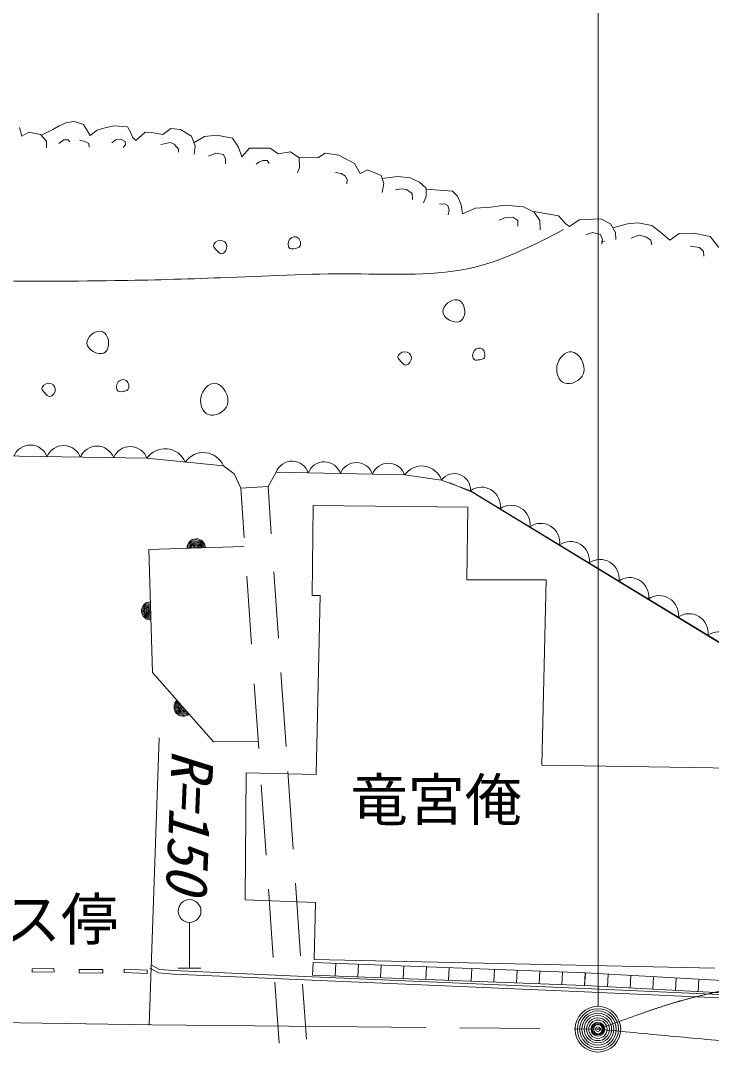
# Model space of a CAD drawing. Units: millimetres, scale not verified. Extents: x 40000 to 680000, y 20000 to 380000.
# Drawn here: x 220874 to 251126, y 269430 to 314702 of the extents above; entities that cross this region are included whole.
import ezdxf
from ezdxf.enums import TextEntityAlignment as Align

# ---------------------------------------------------------------- set-up
doc = ezdxf.new("R2010")
doc.units = ezdxf.units.MM
doc.header["$LTSCALE"] = 1000
doc.header["$PDMODE"] = 32
doc.header["$PDSIZE"] = 500
doc.linetypes.add('CHAIN', pattern=[18.5, 12, -1.5, 3.5, -1.5])
for name, color, linetype, lineweight in [('M-BGD', 7, 'Continuous', 13), ('M-BGD-RSTR', 3, 'Continuous', 13), ('M-BMK', 2, 'CHAIN', 13), ('M-STR-HTXT', 7, 'Continuous', 13)]:
    doc.layers.add(name, color=color, linetype=linetype, lineweight=lineweight)
doc.layers.add('M-OTRS', color=6, linetype='Continuous')
doc.styles.add('ＭＳ ゴシック', font='')
doc.styles.get('ＭＳ ゴシック').set_extended_font_data('MS Gothic')

msp = doc.modelspace()

# ---------------------------------------------------------------- linework, layer by layer
at = {"layer": 'M-BGD'}
for p, q in [((222565, 310089), (222897, 310244)), ((222897, 310244), (223229, 310288)), ((223229, 310288), (223627, 310155)), ((223627, 310155), (223781, 309890)), ((220819, 310022), (220930, 309647)), ((220930, 309647), (221239, 309824)), ((221239, 309824), (221748, 309713)), ((221748, 309713), (222013, 309426)), ((221809, 309700), (222278, 309934)), ((222278, 309934), (222565, 310089)), ((223781, 309890), (223914, 309669)), ((223914, 309669), (224223, 309912)), ((224223, 309912), (224511, 310000)), ((224511, 310000), (224953, 310089)), ((224953, 310089), (225550, 310045)), ((225550, 310045), (225682, 309824)), ((225682, 309824), (225771, 309602)), ((225926, 309448), (226324, 309824)), ((226324, 309824), (226611, 309801)), ((226611, 309801), (227097, 309713)), ((227097, 309713), (227451, 309978)), ((227451, 309978), (227871, 309934)), ((227871, 309934), (228357, 309647)), ((228932, 309625), (229463, 309691)), ((229463, 309691), (230148, 309558)), ((222013, 309426), (222013, 309138)), ((222550, 309323), (222768, 309483)), ((222768, 309483), (222957, 309483)), ((222957, 309483), (223029, 309395)), ((223466, 309454), (223655, 309425)), ((223655, 309425), (223858, 309323)), ((223858, 309323), (223873, 309163)), ((224861, 309352), (225036, 309483)), ((225036, 309483), (225269, 309512)), ((225269, 309512), (225458, 309410)), ((225472, 309265), (225370, 309148)), ((225458, 309410), (225472, 309265)), ((225771, 309602), (225926, 309448)), ((227013, 309279), (227435, 309366)), ((227435, 309366), (227595, 309294)), ((227595, 309294), (227784, 309076)), ((228357, 309647), (228512, 309205)), ((228461, 309350), (228932, 309625)), ((228512, 309205), (228468, 308851)), ((230148, 309558), (230413, 309160)), ((227784, 309076), (227784, 308945)), ((229107, 308770), (229427, 308901)), ((229427, 308901), (229761, 308843)), ((229761, 308843), (229849, 308654)), ((230413, 309160), (230568, 308740)), ((230568, 308740), (230899, 309116)), ((230899, 309116), (231806, 309116)), ((231806, 309116), (232160, 308873)), ((232160, 308873), (232690, 308961)), ((232690, 308961), (233066, 308696)), ((233884, 308696), (234215, 308895)), ((234215, 308895), (234812, 308807)), ((234812, 308807), (235498, 308453)), ((229849, 308654), (229849, 308436)), ((231186, 308421), (231303, 308509)), ((231303, 308509), (231477, 308581)), ((231477, 308581), (231666, 308581)), ((231666, 308581), (231753, 308450)), ((233021, 308728), (233884, 308696)), ((233066, 308696), (233088, 308276)), ((235498, 308453), (235741, 308011)), ((233088, 308276), (233000, 308033)), ((234661, 308058), (234909, 308014)), ((234909, 308014), (235098, 307898)), ((235098, 307898), (235170, 307738)), ((235741, 308011), (236072, 308166)), ((236072, 308166), (236669, 307922)), ((236669, 307922), (236780, 307569)), ((236712, 307785), (237399, 307878)), ((237399, 307878), (237929, 307812)), ((235170, 307738), (235156, 307549)), ((236780, 307569), (236713, 307171)), ((237929, 307812), (238349, 307635)), ((238349, 307635), (238637, 307370)), ((237293, 307287), (237540, 307331)), ((237540, 307331), (237773, 307302)), ((237773, 307302), (238020, 307127)), ((238020, 307127), (238035, 306866)), ((238637, 307016), (238526, 306729)), ((238637, 307370), (238637, 307016)), ((238637, 307328), (239786, 307237)), ((239786, 307237), (240007, 307016)), ((240007, 307016), (240162, 306640)), ((239227, 306662), (239460, 306676)), ((239460, 306676), (239590, 306604)), ((239590, 306604), (239649, 306400)), ((240162, 306640), (240228, 306242)), ((240228, 306242), (240803, 306485)), ((240803, 306485), (241466, 306530)), ((241466, 306530), (242063, 306618)), ((242063, 306618), (242903, 306552)), ((242903, 306552), (243367, 306309)), ((239649, 306400), (239605, 306197)), ((241830, 305964), (242106, 306080)), ((242106, 306080), (242426, 306095)), ((242426, 306095), (242658, 305949)), ((243345, 306341), (244428, 306154)), ((243367, 306309), (243611, 305955)), ((244428, 306154), (244760, 305800)), ((242658, 305949), (242644, 305702)), ((243611, 305955), (243633, 305535)), ((244760, 305800), (244915, 305690)), ((244915, 305690), (245335, 305977)), ((245335, 305977), (246285, 306021)), ((246285, 306021), (246705, 305800)), ((246705, 305800), (246926, 305424)), ((246805, 305630), (247457, 305800)), ((247457, 305800), (247921, 305844)), ((247921, 305844), (248518, 305734)), ((248518, 305734), (248894, 305446)), ((245624, 305324), (245915, 305426)), ((245915, 305426), (246279, 305339)), ((246279, 305339), (246366, 305121)), ((246926, 305424), (246949, 305115)), ((247616, 305179), (247951, 305310)), ((247951, 305310), (248256, 305237)), ((248256, 305237), (248474, 305092)), ((248894, 305446), (249314, 305093)), ((249314, 305093), (249712, 305380)), ((249712, 305380), (250353, 305402)), ((250353, 305402), (251082, 305248)), ((251082, 305248), (251458, 304761)), ((246305, 305018), (246453, 305033)), ((246366, 305121), (246337, 304917)), ((248474, 305092), (248518, 304888)), ((250205, 304830), (250612, 304772)), ((250612, 304772), (250786, 304597)), ((250786, 304597), (250801, 304394)), ((200153, 295936), (226407, 295537)), ((226407, 295537), (200153, 295936)), ((226407, 295537), (229753, 295199)), ((229753, 295199), (226407, 295537)), ((229753, 295199), (230221, 294849)), ((230221, 294849), (229753, 295199)), ((230221, 294849), (230511, 294222)), ((230511, 294222), (230221, 294849)), ((231708, 294305), (232067, 294926)), ((232067, 294926), (237691, 294805)), ((237691, 294805), (232067, 294926)), ((237691, 294805), (239307, 294582)), ((239307, 294582), (237691, 294805)), ((231708, 294305), (230511, 294222)), ((231852, 292231), (231708, 294305)), ((239307, 294582), (240578, 294116)), ((240578, 294116), (239307, 294582)), ((239678, 294454), (240673, 294038)), ((230661, 292057), (230511, 294222)), ((240578, 294116), (270463, 275915)), ((270463, 275915), (240578, 294116)), ((240673, 294038), (259134, 282776)), ((233693, 293472), (233646, 289525)), ((240457, 293392), (233693, 293472)), ((240419, 290209), (240457, 293392)), ((226481, 291547), (230646, 291671)), ((226656, 286151), (226481, 291547)), ((230984, 287400), (230778, 290371)), ((232170, 287651), (231968, 290557)), ((243887, 290211), (240419, 290209)), ((243709, 282093), (243887, 290211)), ((233646, 289525), (233988, 289521)), ((233816, 281689), (233988, 289521)), ((226656, 286151), (229328, 283124)), ((232498, 282917), (232274, 286154)), ((231302, 282820), (231105, 285660)), ((231280, 283131), (229328, 283124)), ((252719, 281962), (243709, 282093)), ((230701, 276191), (230749, 281765)), ((230749, 281765), (233816, 281689)), ((232810, 278419), (232574, 281822)), ((231625, 278157), (231412, 281234)), ((231936, 273671), (231729, 276665)), ((233134, 273751), (232914, 276922)), ((233783, 276078), (230701, 276191)), ((233736, 273580), (233783, 276078)), ((228271, 275205), (228271, 273205)), ((233661, 272904), (233682, 273453)), ((233682, 273453), (245603, 272993)), ((251279, 273206), (233736, 273580)), ((221375, 273179), (222333, 273196)), ((221377, 273029), (221375, 273179)), ((222335, 273047), (221377, 273029)), ((222333, 273196), (222335, 273047)), ((223439, 272999), (223440, 273149)), ((224470, 272990), (223439, 272999)), ((223440, 273149), (224471, 273140)), ((224471, 273140), (224470, 272990)), ((225401, 273016), (225409, 273165)), ((226414, 272965), (225401, 273016)), ((225409, 273165), (226422, 273115)), ((226422, 273115), (226414, 272965)), ((226536, 273202), (226909, 272998)), ((226608, 273333), (226953, 273145)), ((226909, 272998), (227563, 272946)), ((226953, 273145), (227572, 273096)), ((227572, 273096), (233315, 272846)), ((227771, 273205), (228771, 273205)), ((234654, 272865), (234675, 273415)), ((235647, 272827), (235668, 273376)), ((236640, 272789), (236661, 273338)), ((237633, 272750), (237654, 273300)), ((238626, 272712), (238647, 273261)), ((239619, 272673), (239640, 273223)), ((240612, 272635), (240634, 273185)), ((241605, 272597), (241627, 273146)), ((242599, 272558), (242620, 273108)), ((243592, 272520), (243613, 273069)), ((244585, 272481), (244606, 273031)), ((245578, 272443), (245599, 272993)), ((245578, 272443), (245608, 272992)), ((245603, 272993), (258516, 272291)), ((227563, 272946), (233308, 272696)), ((232196, 269925), (232011, 272594)), ((233308, 272696), (245566, 272167)), ((233315, 272846), (245572, 272317)), ((233661, 272904), (245578, 272443)), ((246572, 272389), (246602, 272938)), ((247567, 272335), (247597, 272884)), ((248561, 272281), (248591, 272830)), ((249556, 272227), (249585, 272776)), ((250550, 272173), (250580, 272722)), ((233387, 270099), (233220, 272502)), ((245566, 272167), (258670, 271570)), ((245572, 272317), (258565, 271724)), ((245578, 272443), (258506, 271741))]:
    msp.add_line(p, q, dxfattribs=at)
for centre, radius in [((228271, 275705), 500), ((246159, 270530), 1000), ((246159, 270530), 900), ((246159, 270530), 800), ((246159, 270530), 700), ((246159, 270530), 600), ((246159, 270530), 500), ((246159, 270530), 400), ((246159, 270530), 300), ((246159, 270530), 200), ((246159, 270530), 100)]:
    msp.add_circle(centre, radius, dxfattribs=at)
for centre, radius, start, end in [((221298, 295333), 782, 20.2674, 157.9938), ((222756, 295311), 782, 20.2674, 157.9938), ((224215, 295288), 782, 20.2674, 157.9938), ((225673, 295266), 782, 20.2674, 157.9938), ((227197, 294998), 957, 22.7505, 145.6933), ((228871, 294828), 957, 22.7505, 145.6933), ((232764, 294667), 744, 17.9339, 159.5976), ((234170, 294636), 744, 17.9339, 159.5976), ((235576, 294606), 744, 17.9339, 159.5976), ((236982, 294576), 744, 17.9339, 159.5976), ((238442, 294282), 916, 19.1624, 145.1542), ((239871, 294154), 708, 356.9623, 142.7701), ((241057, 293440), 829, 352.0223, 125.2894), ((242356, 292649), 829, 352.0223, 125.2894), ((243656, 291857), 829, 352.0223, 125.2894), ((228563, 291609), 400, 1.7047, 181.7047), ((228563, 291609), 400, 1.7047, 181.7047), ((228563, 291609), 350, 1.7047, 181.7047), ((228563, 291609), 300, 1.7047, 181.7047), ((228563, 291609), 250, 1.7047, 181.7047), ((228563, 291609), 200, 1.7047, 181.7047), ((228563, 291609), 150, 1.7047, 181.7047), ((228563, 291609), 100, 1.7047, 181.7047), ((228563, 291609), 50, 1.7047, 181.7047), ((244955, 291066), 829, 352.0223, 125.2894), ((246254, 290275), 829, 352.0223, 125.2894), ((247554, 289483), 829, 352.0223, 125.2894), ((248853, 288692), 829, 352.0223, 125.2894), ((226568, 288849), 400, 91.8623, 271.8623), ((226568, 288849), 400, 91.8623, 271.8623), ((226568, 288849), 350, 91.8623, 271.8623), ((226568, 288849), 300, 91.8623, 271.8623), ((226568, 288849), 250, 91.8623, 271.8623), ((226568, 288849), 200, 91.8623, 271.8623), ((226568, 288849), 150, 91.8623, 271.8623), ((226568, 288849), 100, 91.8623, 271.8623), ((226568, 288849), 50, 91.8623, 271.8623), ((250153, 287900), 829, 352.0223, 125.2894), ((251452, 287109), 829, 352.0223, 125.2894), ((227992, 284638), 400, 131.437, 311.437), ((227992, 284638), 400, 131.437, 311.437), ((227992, 284638), 350, 131.437, 311.437), ((227992, 284638), 300, 131.437, 311.437), ((227992, 284638), 250, 131.437, 311.437), ((227992, 284638), 200, 131.437, 311.437), ((227992, 284638), 150, 131.437, 311.437), ((227992, 284638), 100, 131.437, 311.437), ((227992, 284638), 50, 131.437, 311.437)]:
    msp.add_arc(centre, radius, start, end, dxfattribs=at)
for points, knots in [([(188130, 296511), (188771, 296981), (189413, 297450), (190059, 297915), (190697, 298374), (191340, 298829), (192014, 299233), (192813, 299712), (193656, 300121), (194522, 300466), (195605, 300897), (196722, 301227), (197838, 301571), (199247, 302006), (200652, 302461), (202088, 302762), (204310, 303226), (206605, 303320), (208890, 303357), (212147, 303410), (215383, 303348), (218625, 303315), (220748, 303293), (222874, 303284), (225001, 303315), (226547, 303338), (228094, 303382), (229634, 303443), (231571, 303520), (233496, 303624), (235458, 303613), (237250, 303603), (239072, 303496), (240772, 303911), (242118, 304239), (243386, 304894), (244655, 305549)], [0, 0, 0, 0, 1, 1, 1, 2, 2, 2, 3, 3, 3, 4, 4, 4, 5, 5, 5, 6, 6, 6, 7, 7, 7, 8, 8, 8, 9, 9, 9, 10, 10, 10, 11, 11, 11, 12, 12, 12, 12]), ([(232668, 304727), (232567, 304788), (232567, 305015), (232668, 305138), (232755, 305245), (232919, 305275), (233020, 305197), (233138, 305106), (233171, 304872), (233079, 304786), (233038, 304747), (232971, 304739), (232903, 304727), (232816, 304712), (232725, 304693), (232668, 304727)], [0, 0, 0, 0, 1, 1, 1, 2, 2, 2, 3, 3, 3, 4, 4, 4, 5, 5, 5, 5]), ([(229439, 304668), (229383, 304729), (229326, 304785), (229321, 304845), (229313, 304951), (229470, 305072), (229615, 305079), (229760, 305087), (229894, 304982), (229909, 304845), (229926, 304690), (229792, 304493), (229674, 304492), (229592, 304492), (229516, 304585), (229439, 304668)], [0, 0, 0, 0, 1, 1, 1, 2, 2, 2, 3, 3, 3, 4, 4, 4, 5, 5, 5, 5]), ([(239370, 301949), (239348, 302224), (239738, 302532), (240003, 302476), (240172, 302441), (240291, 302256), (240319, 302055), (240350, 301838), (240276, 301602), (240108, 301528), (239857, 301416), (239394, 301665), (239370, 301949)], [0, 0, 0, 0, 1, 1, 1, 2, 2, 2, 3, 3, 3, 4, 4, 4, 4]), ([(223773, 300567), (223751, 300842), (224141, 301150), (224406, 301094), (224575, 301058), (224693, 300874), (224722, 300673), (224752, 300456), (224679, 300220), (224511, 300146), (224260, 300034), (223796, 300283), (223773, 300567)], [0, 0, 0, 0, 1, 1, 1, 2, 2, 2, 3, 3, 3, 4, 4, 4, 4]), ([(237518, 299793), (237463, 299853), (237406, 299909), (237401, 299969), (237393, 300076), (237550, 300196), (237695, 300204), (237840, 300212), (237973, 300107), (237988, 299969), (238005, 299814), (237872, 299618), (237753, 299617), (237671, 299616), (237596, 299709), (237518, 299793)], [0, 0, 0, 0, 1, 1, 1, 2, 2, 2, 3, 3, 3, 4, 4, 4, 5, 5, 5, 5]), ([(240747, 299852), (240647, 299912), (240647, 300139), (240747, 300263), (240835, 300370), (240998, 300399), (241100, 300321), (241217, 300231), (241250, 299996), (241158, 299910), (241117, 299872), (241051, 299863), (240982, 299852), (240895, 299837), (240805, 299817), (240747, 299852)], [0, 0, 0, 0, 1, 1, 1, 2, 2, 2, 3, 3, 3, 4, 4, 4, 5, 5, 5, 5]), ([(244365, 299571), (244428, 299915), (244720, 300231), (244998, 300204), (245335, 300171), (245652, 299633), (245525, 299255), (245414, 298927), (244968, 298719), (244681, 298834), (244437, 298931), (244309, 299263), (244365, 299571)], [0, 0, 0, 0, 1, 1, 1, 2, 2, 2, 3, 3, 3, 4, 4, 4, 4]), ([(221921, 298411), (221865, 298471), (221808, 298527), (221804, 298587), (221795, 298694), (221952, 298814), (222097, 298822), (222242, 298830), (222376, 298725), (222391, 298587), (222408, 298432), (222275, 298236), (222156, 298235), (222074, 298234), (221999, 298327), (221921, 298411)], [0, 0, 0, 0, 1, 1, 1, 2, 2, 2, 3, 3, 3, 4, 4, 4, 5, 5, 5, 5]), ([(225150, 298470), (225049, 298530), (225049, 298757), (225150, 298881), (225237, 298988), (225401, 299017), (225502, 298939), (225620, 298849), (225653, 298614), (225561, 298528), (225520, 298490), (225453, 298481), (225385, 298470), (225298, 298455), (225208, 298435), (225150, 298470)], [0, 0, 0, 0, 1, 1, 1, 2, 2, 2, 3, 3, 3, 4, 4, 4, 5, 5, 5, 5]), ([(228768, 298189), (228830, 298533), (229122, 298849), (229400, 298822), (229738, 298789), (230055, 298251), (229927, 297873), (229817, 297545), (229371, 297337), (229084, 297451), (228840, 297549), (228712, 297881), (228768, 298189)], [0, 0, 0, 0, 1, 1, 1, 2, 2, 2, 3, 3, 3, 4, 4, 4, 4])]:
    msp.add_open_spline(points, degree=3, knots=knots, dxfattribs=at)
at = {"layer": 'M-BGD-RSTR'}
msp.add_line((246164, 271558), (246162, 346719), dxfattribs=at)
at = {"layer": 'M-BMK'}
for p, q in [((196466, 271193), (226617, 270722)), ((226617, 270722), (246159, 270530))]:
    msp.add_line(p, q, dxfattribs=at)
for points in [[(246159, 270530), (246643, 270706), (247127, 270882), (247613, 271056), (248286, 271298), (248962, 271537), (249648, 271735), (250458, 271968), (251282, 272145), (252107, 272322)], [(246159, 270530), (254613, 269731), (263067, 268932), (271523, 269091), (276820, 269190), (282118, 269665), (287400, 270217), (292665, 270767), (297915, 271392), (303165, 272018)]]:
    msp.add_open_spline(points, degree=3, knots=[0, 0, 0, 0, 1, 1, 1, 2, 2, 2, 3, 3, 3, 3], dxfattribs=at)
at = {"layer": 'M-OTRS'}
msp.add_point((246159, 270530), dxfattribs=at)
at = {"layer": 'M-STR-HTXT'}
msp.add_line((226937, 283289), (226506, 270705), dxfattribs=at)

# ---------------------------------------------------------------- texts
at = {"layer": 'M-STR-HTXT', "style": 'ＭＳ ゴシック', "oblique": 15}
msp.add_text('R=150', height=1833, rotation=267.616, dxfattribs=at).set_placement((228416, 282746), align=Align.MIDDLE_LEFT)
at = {"layer": 'M-STR-HTXT', "style": 'ＭＳ ゴシック'}
for s, p in [('竜宮俺', (235329, 280583)), ('竜宮渕バス停', (210139, 275352))]:
    msp.add_text(s, height=1833, dxfattribs=at).set_placement(p, align=Align.MIDDLE_LEFT)

doc.saveas('drawing.dxf')
